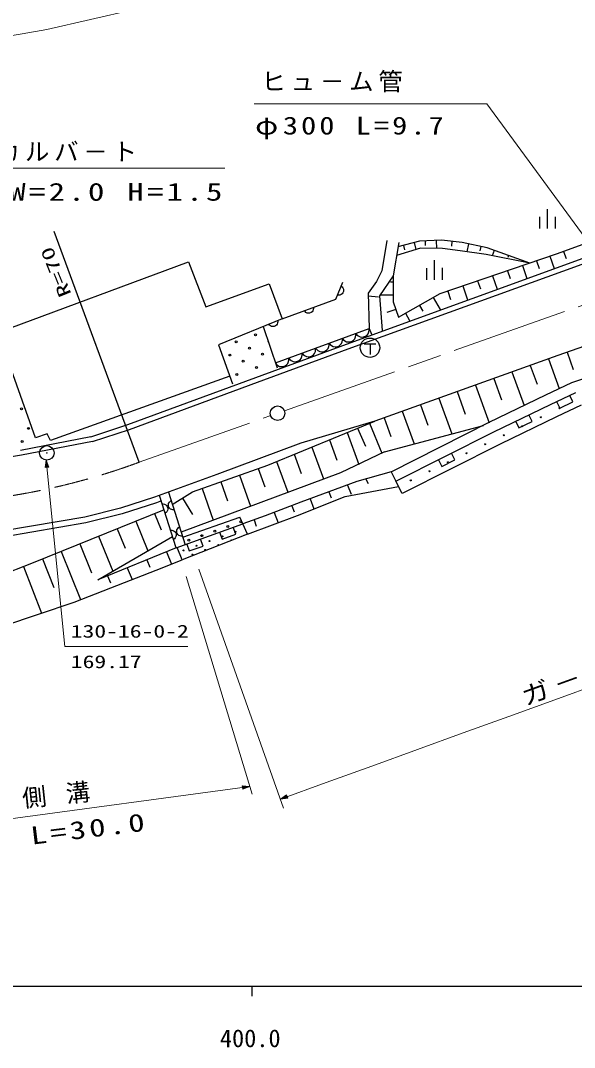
# Model space of a CAD drawing. Units: millimetres, scale not verified. Extents: x 40000 to 680000, y 20000 to 380000.
# Drawn here: x 444258 to 501132, y 198715 to 304240 of the extents above; entities that cross this region are included whole.
import ezdxf
from ezdxf.enums import TextEntityAlignment as Align

# ---------------------------------------------------------------- set-up
doc = ezdxf.new("R2010")
doc.units = ezdxf.units.MM
doc.header["$LTSCALE"] = 1000
doc.linetypes.add('CHAIN', pattern=[18.5, 12, -1.5, 3.5, -1.5])
for name, color, linetype, lineweight in [('M-BGD', 7, 'Continuous', 25), ('M-BGD-HTXT', 7, 'Continuous', 13), ('M-BMK', 2, 'CHAIN', 13), ('M-TTL-BAND', 7, 'Continuous', 25)]:
    doc.layers.add(name, color=color, linetype=linetype, lineweight=lineweight)
doc.layers.add('M-BMK-SRVR', color=7, linetype='Continuous')
doc.styles.add('ＭＳ ゴシック', font='')
doc.styles.get('ＭＳ ゴシック').set_extended_font_data('MS Gothic')

# ---------------------------------------------------------------- blocks, each defined once
blk = doc.blocks.new('BUHIN535')
at = {"color": 3, "linetype": 'Continuous', "lineweight": 25}
blk.add_circle((0, 0), 746, dxfattribs=at)
blk = doc.blocks.new('BUHIN536')
at = {"color": 3, "linetype": 'Continuous', "lineweight": 25}
for radius in [746, 22.5]:
    blk.add_circle((0, 0), radius, dxfattribs=at)
blk = doc.blocks.new('BUHIN375')
at = {"color": 7, "linetype": 'Continuous', "lineweight": 25}
blk.add_lwpolyline([(-467, 565), (-562, 415), (-616, 257), (-649, 44), (-614, -137), (-547, -305), (-402, -480), (-250, -578), (-80, -646), (136, -653), (299, -627), (467, -565)], dxfattribs=at)
blk = doc.blocks.new('BUHIN5')
at = {"color": 7, "linetype": 'Continuous', "lineweight": 25}
for p, q in [((-72, 823), (-1204, 425)), ((943, 332), (-943, -332)), ((459, -687), (-674, -1085))]:
    blk.add_line(p, q, dxfattribs=at)
blk = doc.blocks.new('BUHIN405')
at = {"color": 7, "linetype": 'Continuous', "lineweight": 25}
blk.add_lwpolyline([(-400, -300), (-437, -184), (-447, -70), (-438, 75), (-386, 189), (-313, 287), (-189, 380), (-74, 423), (50, 441), (194, 412), (301, 370), (400, 300)], dxfattribs=at)
blk = doc.blocks.new('BUHIN406')
at = {"color": 7, "linetype": 'Continuous', "lineweight": 25}
blk.add_lwpolyline([(398, 303), (436, 187), (447, 73), (438, -72), (387, -186), (314, -285), (191, -379), (76, -422), (-47, -441), (-192, -413), (-298, -372), (-398, -303)], dxfattribs=at)
blk = doc.blocks.new('BUHIN422')
at = {"color": 7, "linetype": 'Continuous', "lineweight": 25}
blk.add_lwpolyline([(-475, 581), (-1055, 106), (-106, -1055), (475, -581)], dxfattribs=at)

msp = doc.modelspace()

# ---------------------------------------------------------------- linework, layer by layer
at = {"layer": 'M-BGD'}
for p, q in [((499306, 280253), (506334, 282855)), ((456452, 258855), (447697, 282557)), ((481884, 281651), (481342, 278520)), ((483086, 281431), (482503, 278004)), ((485315, 280837), (482858, 280091)), ((485229, 281563), (483011, 280990)), ((483565, 281133), (483684, 280673)), ((484675, 281420), (484861, 280699)), ((487497, 281666), (485229, 281563)), ((487582, 280808), (485315, 280837)), ((485796, 281589), (485817, 281134)), ((486930, 281640), (486967, 280816)), ((489608, 281439), (487497, 281666)), ((489408, 280582), (487582, 280808)), ((488552, 281553), (488497, 281040)), ((492159, 280881), (489608, 281439)), ((490246, 281300), (490068, 280487)), ((491522, 281020), (491427, 280588)), ((496559, 279318), (492159, 280881)), ((477729, 270978), (504127, 280579)), ((477906, 270489), (504305, 280090)), ((487357, 276185), (499306, 280253)), ((492069, 280199), (489408, 280582)), ((496559, 279318), (492069, 280199)), ((492893, 280620), (492699, 280075)), ((494359, 280099), (494290, 279903)), ((498619, 280019), (499053, 278746)), ((500009, 280513), (500275, 279792)), ((441919, 272186), (461488, 279442)), ((461488, 279442), (463300, 274806)), ((495826, 279578), (495787, 279469)), ((495792, 279057), (496240, 277742)), ((497246, 279552), (497510, 278776)), ((526264, 279169), (499412, 269820)), ((481342, 278520), (480806, 277438)), ((482503, 278004), (481114, 275944)), ((482503, 278004), (482503, 275351)), ((492725, 278012), (493188, 276653)), ((494259, 278535), (494532, 277732)), ((463300, 274806), (469769, 277179)), ((469769, 277179), (471112, 273584)), ((476628, 275601), (477355, 277365)), ((480806, 277438), (479935, 276219)), ((482503, 277341), (482235, 277341)), ((489658, 276968), (490139, 275555)), ((491191, 277490), (491475, 276659)), ((471112, 273584), (476628, 275601)), ((479935, 276219), (480062, 272593)), ((481018, 275802), (479946, 275922)), ((481114, 275944), (481384, 272405)), ((482503, 276014), (481162, 276014)), ((483067, 273752), (487357, 276185)), ((486642, 275779), (487341, 274547)), ((488124, 276446), (488418, 275582)), ((482785, 274551), (481871, 274229)), ((482503, 275351), (483067, 273752)), ((485212, 274968), (485548, 274377)), ((471112, 273584), (464583, 270927)), ((483782, 274157), (484202, 273417)), ((469175, 272796), (470600, 268546)), ((470431, 269050), (480062, 272593)), ((480062, 272593), (480298, 272016)), ((445791, 261366), (441919, 272186)), ((464583, 270927), (466025, 266913)), ((468400, 267554), (477729, 270978)), ((468579, 267066), (477906, 270489)), ((479530, 271013), (480750, 271013)), ((480140, 271013), (480140, 269933)), ((500371, 270154), (500985, 268391)), ((499412, 269820), (480643, 263081)), ((498473, 269483), (499571, 266427)), ((500868, 267035), (509060, 269835)), ((494720, 268135), (495961, 264679)), ((496596, 268809), (497295, 266863)), ((465738, 267711), (447345, 261072)), ((455271, 262714), (468400, 267554)), ((455441, 262223), (468579, 267066)), ((492843, 267461), (493633, 265259)), ((498210, 265788), (500868, 267035)), ((489089, 266113), (489917, 263807)), ((490966, 266787), (492360, 262904)), ((498677, 264792), (501280, 266014)), ((487212, 265439), (488534, 261757)), ((492389, 262961), (498210, 265788)), ((483458, 264092), (484665, 260731)), ((485335, 264766), (486094, 262652)), ((492869, 261972), (498677, 264792)), ((501808, 264715), (499281, 263529)), ((469633, 258551), (480643, 263081)), ((480643, 263081), (473030, 260824)), ((480081, 262850), (481368, 259800)), ((481581, 263418), (482271, 261498)), ((482310, 257877), (492389, 262961)), ((499281, 263529), (493491, 260717)), ((446994, 261780), (445791, 261366)), ((447345, 261072), (446994, 261780)), ((451473, 261472), (455271, 262714)), ((451635, 260978), (455441, 262223)), ((477806, 261914), (479006, 258617)), ((478851, 262344), (479664, 260490)), ((481639, 259929), (491778, 262616)), ((482806, 256895), (492869, 261972)), ((451473, 261472), (444247, 260070)), ((451635, 260978), (444346, 259580)), ((473030, 260824), (464405, 257600)), ((475972, 261159), (476747, 259064)), ((493491, 260717), (483436, 255645)), ((472349, 259669), (473079, 257695)), ((474160, 260414), (475375, 257130)), ((481639, 259929), (477101, 257775)), ((444346, 259580), (440668, 258979)), ((461927, 255794), (469633, 258551)), ((470538, 258924), (471708, 255761)), ((464405, 257600), (458011, 255253)), ((477101, 257775), (460738, 251667)), ((466743, 257517), (467883, 254333)), ((468670, 258207), (469348, 256312)), ((482310, 257877), (478802, 256860)), ((482310, 257877), (482806, 256895)), ((464817, 256828), (465506, 254902)), ((478802, 256860), (473034, 254736)), ((477840, 256506), (478190, 255556)), ((479726, 257128), (479942, 256671)), ((483436, 255645), (482806, 256895)), ((460252, 250047), (458511, 255437)), ((459438, 255777), (461148, 250371)), ((459841, 254502), (461927, 255794)), ((462891, 256139), (464049, 252902)), ((475918, 255798), (476136, 255206)), ((477606, 255341), (483075, 256361)), ((458011, 255253), (454527, 254124)), ((458207, 254686), (454691, 253546)), ((458718, 254874), (458207, 254686)), ((460884, 255148), (461918, 253478)), ((473034, 254736), (469387, 253344)), ((472122, 254388), (472367, 253746)), ((472696, 253381), (477606, 255341)), ((473995, 255090), (474377, 254052)), ((458989, 253959), (445546, 248522)), ((454527, 254124), (450844, 253223)), ((454691, 253546), (450966, 252635)), ((458028, 253571), (458700, 251910)), ((469387, 253344), (467080, 252517)), ((467551, 251444), (472696, 253381)), ((470298, 253692), (470704, 252631)), ((450844, 253223), (442541, 251795)), ((450966, 252635), (442636, 251203)), ((456108, 252794), (457338, 249753)), ((460252, 250047), (467080, 252517)), ((460905, 251140), (466773, 253216)), ((467551, 251444), (466773, 253216)), ((468233, 252931), (468466, 252281)), ((452185, 246762), (459872, 251224)), ((452267, 251241), (453719, 247652)), ((454188, 252018), (454992, 250028)), ((467551, 251444), (460854, 248838)), ((450347, 250464), (451556, 247474)), ((448427, 249687), (450429, 244737)), ((460252, 250047), (452185, 246762)), ((459244, 249637), (459750, 248394)), ((460854, 248838), (460353, 250084)), ((445546, 248522), (431738, 243147)), ((444560, 248138), (446422, 243356)), ((446506, 248911), (447687, 245992)), ((455210, 247994), (455703, 246785)), ((457227, 248815), (457528, 248076)), ((458185, 247763), (460854, 248838)), ((453194, 247172), (453483, 246461)), ((453539, 245933), (458185, 247763)), ((449762, 244480), (453539, 245933)), ((446088, 243244), (449762, 244480)), ((442557, 242034), (446088, 243244))]:
    msp.add_line(p, q, dxfattribs=at)
for points in [[(477182, 276946), (477273, 276865), (477341, 276772), (477406, 276642), (477420, 276518), (477407, 276396), (477348, 276252), (477271, 276157), (477174, 276078), (477035, 276030), (476922, 276012), (476801, 276021)], [(474340, 274764), (474342, 274642), (474319, 274530), (474267, 274394), (474185, 274300), (474086, 274227), (473941, 274174), (473818, 274166), (473694, 274185), (473565, 274255), (473475, 274326), (473400, 274421)], [(470666, 273402), (470673, 273281), (470654, 273168), (470607, 273030), (470528, 272933), (470432, 272856), (470289, 272798), (470167, 272786), (470042, 272800), (469911, 272865), (469818, 272933), (469740, 273025)], [(499300, 265084), (499619, 264405), (500976, 265043), (500658, 265722)], [(495099, 263054), (495426, 262380), (496776, 263035), (496448, 263710)], [(487168, 259095), (487506, 258426), (488845, 259101), (488507, 259771)]]:
    msp.add_lwpolyline(points, dxfattribs=at)
for centre, radius in [((466400, 271226), 99.5), ((468396, 271943), 99.5), ((480140, 270623), 995), ((467757, 270586), 99.5), ((465760, 269869), 99.5), ((467117, 269230), 99.5), ((469113, 269946), 99.5), ((468474, 268590), 99.5), ((466477, 267873), 99.5), ((444369, 264335), 99.5), ((499596, 264405), 49.8), ((497688, 263478), 49.8), ((445073, 262333), 99.5), ((495780, 262551), 49.8), ((444425, 260981), 99.5), ((491963, 260698), 49.8), ((493872, 261625), 49.8), ((490055, 259771), 49.8), ((488147, 258845), 49.8), ((486239, 257918), 49.8), ((484331, 256992), 49.8), ((465543, 252250), 99.5), ((466876, 252722), 99.5), ((462876, 251307), 99.5), ((464210, 251779), 99.5), ((464983, 251227), 49.8), ((466312, 251708), 49.8), ((461543, 250835), 99.5), ((462323, 250265), 49.8), ((463653, 250746), 49.8), ((460993, 249784), 49.8), ((461899, 249359), 49.8), ((463228, 249840), 49.8)]:
    msp.add_circle(centre, radius, dxfattribs=at)
for centre, radius, start, end in [((469753, 271303), 99.5, 156.33619, 240.72209), ((467218, 251284), 49.8, 56.91159, 165.61213), ((464558, 250321), 49.8, 330.11103, 252.41269), ((465888, 250803), 49.8, 15.63867, 206.88505)]:
    msp.add_arc(centre, radius, start, end, dxfattribs=at)
at = {"layer": 'M-BGD-HTXT'}
for p, q in [((492131, 295689), (468256, 295689)), ((505643, 277243), (492131, 295689)), ((428356, 289081), (465231, 289081)), ((446887, 259067), (448811, 239929)), ((461268, 247110), (468034, 224745)), ((462575, 247870), (471273, 223297)), ((448811, 239929), (461426, 239929)), ((430620, 220507), (467798, 225526))]:
    msp.add_line(p, q, dxfattribs=at)
for points in [[(505124, 319619), (500325, 318216), (495535, 316824), (490735, 315432), (485946, 314037), (481151, 312627), (476369, 311202), (471580, 309768), (466799, 308354), (461998, 306977), (458974, 306152), (455933, 305384), (451447, 304330), (446942, 303333), (444426, 302865), (441899, 302457), (439096, 302064), (436277, 301731), (433631, 301475), (430970, 301279), (427755, 301119), (424526, 301017), (419651, 300927), (414766, 300872)], [(446895, 258990), (447119, 258355), (446802, 258323), (446895, 258988)], [(446946, 258479), (446933, 258611), (446965, 258481), (446927, 258477), (446933, 258611)], [(470941, 224233), (475631, 225933), (480331, 227636), (485021, 229336), (489721, 231040), (494411, 232740), (499111, 234443), (503802, 236143)], [(467722, 225516), (467095, 225270), (467052, 225586), (467720, 225516)], [(467213, 225447), (467345, 225465), (467215, 225428), (467210, 225466), (467345, 225465)], [(471013, 224260), (471570, 224639), (471682, 224341), (471015, 224261)], [(471494, 224440), (471370, 224394), (471488, 224458), (471501, 224423), (471370, 224394)]]:
    msp.add_lwpolyline(points, dxfattribs=at)
for points in [[(446887, 259067), (446775, 258302), (447149, 258339)], [(446902, 258914), (447088, 258380), (446827, 258354)], [(446910, 258839), (447057, 258405), (446852, 258385)], [(446918, 258763), (447026, 258431), (446877, 258416)], [(446925, 258688), (446996, 258456), (446902, 258446)], [(467798, 225526), (467030, 225612), (467080, 225240)], [(467646, 225505), (467119, 225302), (467084, 225562)], [(467571, 225495), (467143, 225334), (467115, 225538)], [(467495, 225485), (467167, 225365), (467147, 225514)], [(467421, 225475), (467191, 225397), (467179, 225490)], [(470941, 224233), (471709, 224321), (471578, 224672)], [(471085, 224287), (471554, 224603), (471646, 224357)], [(471156, 224313), (471537, 224567), (471610, 224373)], [(471227, 224340), (471521, 224530), (471573, 224390)], [(471298, 224367), (471504, 224494), (471537, 224406)]]:
    msp.add_lwpolyline(points, close=True, dxfattribs=at)
at = {"layer": 'M-BMK'}
for p, q in [((471355, 264139), (525394, 283300)), ((456452, 258855), (469941, 263638))]:
    msp.add_line(p, q, dxfattribs=at)
msp.add_arc((432197, 324519), 70000, 271.79951, 290.27364, dxfattribs=at)
at = {"layer": 'M-TTL-BAND'}
for p, q in [((40000, 205000), (579000, 205000)), ((468000, 205000), (468000, 204000))]:
    msp.add_line(p, q, dxfattribs=at)

# ---------------------------------------------------------------- block references
at = {"layer": 'M-BGD', "rotation": 70.63936}
for name, p in [('BUHIN5', (498344, 283856)), ('BUHIN5', (486743, 278606)), ('BUHIN375', (477998, 271833)), ('BUHIN375', (479374, 272340)), ('BUHIN375', (475246, 270821)), ('BUHIN375', (476622, 271327)), ('BUHIN375', (472494, 269809)), ('BUHIN375', (473870, 270315)), ('BUHIN375', (471119, 269303)), ('BUHIN406', (458946, 254090)), ('BUHIN405', (459865, 254426)), ('BUHIN405', (460721, 251723)), ('BUHIN422', (465398, 251909)), ('BUHIN406', (459817, 251395)), ('BUHIN422', (462034, 250692))]:
    msp.add_blockref(name, p, dxfattribs=at)
at = {"layer": 'M-BMK-SRVR', "rotation": 70.63936}
for name, p in [('BUHIN535', (470648, 263889)), ('BUHIN536', (446957, 259814))]:
    msp.add_blockref(name, p, dxfattribs=at)

# ---------------------------------------------------------------- texts
at = {"layer": 'M-BGD-HTXT', "style": 'ＭＳ ゴシック', "width": 1.5}
msp.add_text('R=70', height=1320, rotation=112.1, dxfattribs=at).set_placement((449863, 276292), align=Align.BOTTOM_LEFT)
at = {"layer": 'M-BGD-HTXT', "style": 'ＭＳ ゴシック', "width": 1.35}
for s, p in [('130-16-0-2', (449411, 240429)), ('169.17', (449418, 237296))]:
    msp.add_text(s, height=1320, dxfattribs=at).set_placement(p, align=Align.BOTTOM_LEFT)
at = {"layer": 'M-BGD-HTXT', "char_height": 1833, "attachment_point": 7, "style": 'ＭＳ ゴシック'}
for s, insert in [('\\T1.2;ヒュ－ム管', (469000, 296865)), ('\\T1.2;\\W1.25;φ300\\~L=9.7', (468346, 292030)), ('\\T1.2;ボックスカルバ－ト', (429712, 289669)), ('\\T1.2;\\W1.35;L=15.0\\~W=2.0\\~H=1.5', (428961, 285696))]:
    msp.add_mtext(s, dxfattribs=dict(at, insert=insert))
for s, insert, rotation in [('\\T1.2;\\W1.15;ガ－ドレ－ル\\~\\~\\~L=115.0', (496146, 233725), 19.9), ('\\T1.8;側溝', (444547, 223193), 6), ('\\T1.2;\\W1.35;L=30.0', (445401, 219522), 7)]:
    msp.add_mtext(s, dxfattribs=dict(at, insert=insert, rotation=rotation))
at = {"layer": 'M-TTL-BAND', "style": 'ＭＳ ゴシック'}
msp.add_text('400.0', height=1833, dxfattribs=at).set_placement((467844, 198195), align=Align.BOTTOM_CENTER)

doc.saveas('drawing.dxf')
